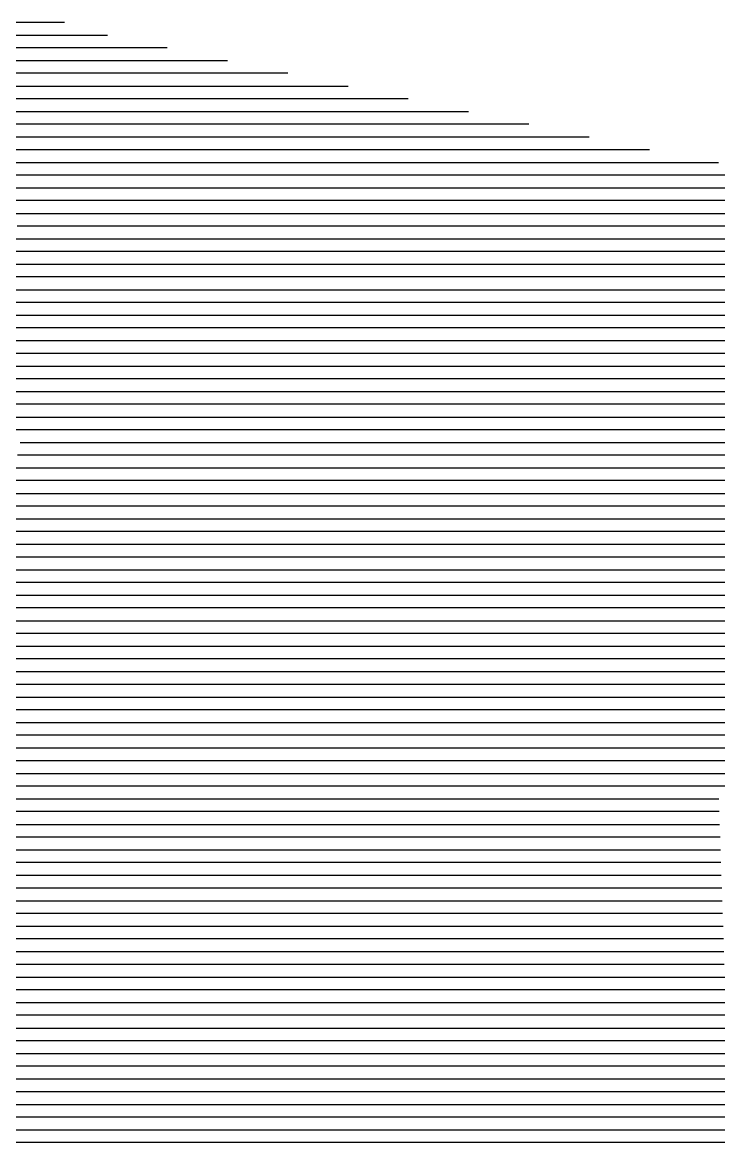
# Model space of a CAD drawing. Header units: metres. Extents: x -7 to 7, y -7 to 7.
# Drawn here: x -1.332 to -0.785, y -5.705 to -4.825 of the extents above; entities that cross this region are included whole.
import ezdxf

# ---------------------------------------------------------------- set-up
doc = ezdxf.new("R2010")
doc.units = ezdxf.units.M

msp = doc.modelspace()

# ---------------------------------------------------------------- linework, layer by layer
for p, q in [((-1.298879, -4.824853, -0.088651), (-1.688244, -4.824853, -0.129371)), ((-1.69071, -4.834853, -0.129329), (-1.265291, -4.834853, -0.08484)), ((-1.268952, -4.844853, -0.084923), (-1.693176, -4.844853, -0.129288)), ((-1.266397, -4.844853, -0.084657), (-1.268952, -4.844853, -0.084923)), ((-1.218357, -4.844853, -0.079553), (-1.266397, -4.844853, -0.084657)), ((-1.695643, -4.854853, -0.129247), (-1.27376, -4.854853, -0.085127)), ((-1.27376, -4.854853, -0.085127), (-1.268571, -4.854853, -0.084586)), ((-1.268571, -4.854853, -0.084586), (-1.171011, -4.854853, -0.074221)), ((-1.278568, -4.864853, -0.08533), (-1.698109, -4.864853, -0.129205)), ((-1.270746, -4.864853, -0.084515), (-1.278568, -4.864853, -0.08533)), ((-1.123666, -4.864853, -0.068888), (-1.270746, -4.864853, -0.084515)), ((-1.700576, -4.874853, -0.129164), (-1.283376, -4.874853, -0.085534)), ((-1.283376, -4.874853, -0.085534), (-1.27292, -4.874853, -0.084444)), ((-1.27292, -4.874853, -0.084444), (-1.07632, -4.874853, -0.063556)), ((-1.288184, -4.884853, -0.085738), (-1.703042, -4.884853, -0.129123)), ((-1.275094, -4.884853, -0.084373), (-1.288184, -4.884853, -0.085738)), ((-1.028974, -4.884853, -0.058224), (-1.275094, -4.884853, -0.084373)), ((-1.705508, -4.894853, -0.129081), (-1.292992, -4.894853, -0.085941)), ((-1.292992, -4.894853, -0.085941), (-1.277268, -4.894853, -0.084302)), ((-1.277268, -4.894853, -0.084302), (-0.981629, -4.894853, -0.052892)), ((-1.2978, -4.904853, -0.086145), (-1.707975, -4.904853, -0.12904)), ((-1.279443, -4.904853, -0.084231), (-1.2978, -4.904853, -0.086145)), ((-0.934283, -4.904853, -0.047559), (-1.279443, -4.904853, -0.084231)), ((-1.710441, -4.914853, -0.128999), (-1.302608, -4.914853, -0.086348)), ((-1.302608, -4.914853, -0.086348), (-1.281617, -4.914853, -0.08416)), ((-1.281617, -4.914853, -0.08416), (-0.886938, -4.914853, -0.042227)), ((-1.307415, -4.924853, -0.086552), (-1.712908, -4.924853, -0.128958)), ((-1.283791, -4.924853, -0.084089), (-1.307415, -4.924853, -0.086552)), ((-0.839592, -4.924853, -0.036895), (-1.283791, -4.924853, -0.084089)), ((-1.715374, -4.934853, -0.128916), (-1.312223, -4.934853, -0.086755)), ((-1.312223, -4.934853, -0.086755), (-1.285965, -4.934853, -0.084018)), ((-1.285965, -4.934853, -0.084018), (-0.803224, -4.934853, -0.032729)), ((-0.803224, -4.934853, -0.032729), (-0.802686, -4.934853, -0.032672)), ((-0.802686, -4.934853, -0.032672), (-0.802146, -4.934853, -0.032613)), ((-0.802146, -4.934853, -0.032613), (-0.785343, -4.934853, -0.030798)), ((-1.317031, -4.944853, -0.086959), (-1.71784, -4.944853, -0.128875)), ((-1.28814, -4.944853, -0.083947), (-1.317031, -4.944853, -0.086959)), ((-0.808002, -4.944853, -0.032935), (-1.28814, -4.944853, -0.083947)), ((-0.80491, -4.944853, -0.032606), (-0.808002, -4.944853, -0.032935)), ((-0.801806, -4.944853, -0.03227), (-0.80491, -4.944853, -0.032606)), ((-0.705217, -4.944853, -0.021837), (-0.801806, -4.944853, -0.03227)), ((-1.720307, -4.954853, -0.128834), (-1.321839, -4.954853, -0.087163)), ((-1.321839, -4.954853, -0.087163), (-1.290314, -4.954853, -0.083876)), ((-1.290314, -4.954853, -0.083876), (-0.812781, -4.954853, -0.03314)), ((-0.812781, -4.954853, -0.03314), (-0.807134, -4.954853, -0.032541)), ((-0.807134, -4.954853, -0.032541), (-0.801466, -4.954853, -0.031926)), ((-0.801466, -4.954853, -0.031926), (-0.62509, -4.954853, -0.012875)), ((-1.326647, -4.964853, -0.087366), (-1.722773, -4.964853, -0.128792)), ((-1.292488, -4.964853, -0.083805), (-1.326647, -4.964853, -0.087366)), ((-0.817559, -4.964853, -0.033346), (-1.292488, -4.964853, -0.083805)), ((-0.809358, -4.964853, -0.032475), (-0.817559, -4.964853, -0.033346)), ((-0.801127, -4.964853, -0.031583), (-0.809358, -4.964853, -0.032475)), ((-0.544964, -4.964853, -0.003914), (-0.801127, -4.964853, -0.031583)), ((-1.72524, -4.974853, -0.128751), (-1.331455, -4.974853, -0.08757)), ((-1.331455, -4.974853, -0.08757), (-1.294662, -4.974853, -0.083734)), ((-1.294662, -4.974853, -0.083734), (-0.822338, -4.974853, -0.033552)), ((-0.822338, -4.974853, -0.033552), (-0.811582, -4.974853, -0.032409)), ((-0.811582, -4.974853, -0.032409), (-0.800787, -4.974853, -0.031239)), ((-0.800787, -4.974853, -0.031239), (-0.464838, -4.974853, 0.005048)), ((-1.296837, -4.984853, -0.083663), (-1.336263, -4.984853, -0.087773)), ((-0.827117, -4.984853, -0.033758), (-1.296837, -4.984853, -0.083663)), ((-0.813806, -4.984853, -0.032344), (-0.827117, -4.984853, -0.033758)), ((-0.800447, -4.984853, -0.030896), (-0.813806, -4.984853, -0.032344)), ((-0.384712, -4.984853, 0.014009), (-0.800447, -4.984853, -0.030896)), ((-1.341071, -4.994853, -0.087977), (-1.299011, -4.994853, -0.083592)), ((-1.299011, -4.994853, -0.083592), (-0.831895, -4.994853, -0.033963)), ((-0.831895, -4.994853, -0.033963), (-0.81603, -4.994853, -0.032278)), ((-0.81603, -4.994853, -0.032278), (-0.800108, -4.994853, -0.030553)), ((-0.800108, -4.994853, -0.030553), (-0.347698, -4.994853, 0.018314)), ((-1.301185, -5.004853, -0.083521), (-1.345879, -5.004853, -0.088181)), ((-0.836674, -5.004853, -0.034169), (-1.301185, -5.004853, -0.083521)), ((-0.818254, -5.004853, -0.032212), (-0.836674, -5.004853, -0.034169)), ((-0.799768, -5.004853, -0.030209), (-0.818254, -5.004853, -0.032212)), ((-0.349664, -5.004853, 0.018408), (-0.799768, -5.004853, -0.030209)), ((-1.350687, -5.014853, -0.088384), (-1.303359, -5.014853, -0.08345)), ((-1.303359, -5.014853, -0.08345), (-0.841452, -5.014853, -0.034375)), ((-0.841452, -5.014853, -0.034375), (-0.820478, -5.014853, -0.032147)), ((-0.820478, -5.014853, -0.032147), (-0.799428, -5.014853, -0.029866)), ((-0.799428, -5.014853, -0.029866), (-0.351629, -5.014853, 0.018503)), ((-1.305534, -5.024853, -0.083379), (-1.355495, -5.024853, -0.088588)), ((-0.846231, -5.024853, -0.03458), (-1.305534, -5.024853, -0.083379)), ((-0.822703, -5.024853, -0.032081), (-0.846231, -5.024853, -0.03458)), ((-0.799088, -5.024853, -0.029522), (-0.822703, -5.024853, -0.032081)), ((-0.353594, -5.024853, 0.018597), (-0.799088, -5.024853, -0.029522)), ((-1.360302, -5.034853, -0.088791), (-1.307708, -5.034853, -0.083308)), ((-1.307708, -5.034853, -0.083308), (-0.851009, -5.034853, -0.034786)), ((-0.851009, -5.034853, -0.034786), (-0.824927, -5.034853, -0.032015)), ((-0.824927, -5.034853, -0.032015), (-0.798749, -5.034853, -0.029179)), ((-0.798749, -5.034853, -0.029179), (-0.35556, -5.034853, 0.018692)), ((-1.309882, -5.044853, -0.083237), (-1.36511, -5.044853, -0.088995)), ((-0.855788, -5.044853, -0.034992), (-1.309882, -5.044853, -0.083237)), ((-0.827151, -5.044853, -0.03195), (-0.855788, -5.044853, -0.034992)), ((-0.798409, -5.044853, -0.028835), (-0.827151, -5.044853, -0.03195)), ((-0.357525, -5.044853, 0.018786), (-0.798409, -5.044853, -0.028835)), ((-1.369918, -5.054853, -0.089198), (-1.312056, -5.054853, -0.083166)), ((-1.312056, -5.054853, -0.083166), (-0.860566, -5.054853, -0.035197)), ((-0.860566, -5.054853, -0.035197), (-0.829375, -5.054853, -0.031884)), ((-0.829375, -5.054853, -0.031884), (-0.798069, -5.054853, -0.028492)), ((-0.798069, -5.054853, -0.028492), (-0.35949, -5.054853, 0.018881)), ((-1.314231, -5.064853, -0.083095), (-1.374726, -5.064853, -0.089402)), ((-0.865345, -5.064853, -0.035403), (-1.314231, -5.064853, -0.083095)), ((-0.831599, -5.064853, -0.031818), (-0.865345, -5.064853, -0.035403)), ((-0.797729, -5.064853, -0.028148), (-0.831599, -5.064853, -0.031818)), ((-0.361455, -5.064853, 0.018976), (-0.797729, -5.064853, -0.028148)), ((-1.379534, -5.074853, -0.089606), (-1.316405, -5.074853, -0.083024)), ((-1.316405, -5.074853, -0.083024), (-0.870124, -5.074853, -0.035609)), ((-0.870124, -5.074853, -0.035609), (-0.833823, -5.074853, -0.031753)), ((-0.833823, -5.074853, -0.031753), (-0.79739, -5.074853, -0.027805)), ((-0.79739, -5.074853, -0.027805), (-0.363421, -5.074853, 0.01907)), ((-1.318579, -5.084853, -0.082953), (-1.384342, -5.084853, -0.089809)), ((-0.874902, -5.084853, -0.035814), (-1.318579, -5.084853, -0.082953)), ((-0.836047, -5.084853, -0.031687), (-0.874902, -5.084853, -0.035814)), ((-0.79705, -5.084853, -0.027461), (-0.836047, -5.084853, -0.031687)), ((-0.365386, -5.084853, 0.019165), (-0.79705, -5.084853, -0.027461)), ((-1.38915, -5.094853, -0.090013), (-1.320753, -5.094853, -0.082882)), ((-1.320753, -5.094853, -0.082882), (-0.879681, -5.094853, -0.03602)), ((-0.879681, -5.094853, -0.03602), (-0.838271, -5.094853, -0.031621)), ((-0.838271, -5.094853, -0.031621), (-0.79671, -5.094853, -0.027118)), ((-0.79671, -5.094853, -0.027118), (-0.367351, -5.094853, 0.019259)), ((-1.322928, -5.104853, -0.082811), (-1.393958, -5.104853, -0.090216)), ((-0.884459, -5.104853, -0.036226), (-1.322928, -5.104853, -0.082811)), ((-0.840495, -5.104853, -0.031556), (-0.884459, -5.104853, -0.036226)), ((-0.79637, -5.104853, -0.026774), (-0.840495, -5.104853, -0.031556)), ((-0.369317, -5.104853, 0.019354), (-0.79637, -5.104853, -0.026774)), ((-1.398766, -5.114853, -0.09042), (-1.325102, -5.114853, -0.08274)), ((-1.325102, -5.114853, -0.08274), (-0.889238, -5.114853, -0.036431)), ((-0.889238, -5.114853, -0.036431), (-0.842719, -5.114853, -0.03149)), ((-0.842719, -5.114853, -0.03149), (-0.796031, -5.114853, -0.026431)), ((-0.796031, -5.114853, -0.026431), (-0.371282, -5.114853, 0.019448)), ((-1.327276, -5.124853, -0.082669), (-1.403574, -5.124853, -0.090623)), ((-0.894016, -5.124853, -0.036637), (-1.327276, -5.124853, -0.082669)), ((-0.844943, -5.124853, -0.031424), (-0.894016, -5.124853, -0.036637)), ((-0.795691, -5.124853, -0.026087), (-0.844943, -5.124853, -0.031424)), ((-0.373247, -5.124853, 0.019543), (-0.795691, -5.124853, -0.026087)), ((-1.408382, -5.134853, -0.090827), (-1.32945, -5.134853, -0.082598)), ((-1.32945, -5.134853, -0.082598), (-0.898795, -5.134853, -0.036843)), ((-0.898795, -5.134853, -0.036843), (-0.847167, -5.134853, -0.031359)), ((-0.847167, -5.134853, -0.031359), (-0.795351, -5.134853, -0.025744)), ((-0.795351, -5.134853, -0.025744), (-0.375212, -5.134853, 0.019637)), ((-1.331625, -5.144853, -0.082527), (-1.41319, -5.144853, -0.091031)), ((-0.903573, -5.144853, -0.037048), (-1.331625, -5.144853, -0.082527)), ((-0.849391, -5.144853, -0.031293), (-0.903573, -5.144853, -0.037048)), ((-0.795011, -5.144853, -0.0254), (-0.849391, -5.144853, -0.031293)), ((-0.377178, -5.144853, 0.019732), (-0.795011, -5.144853, -0.0254)), ((-1.333799, -5.154853, -0.082456), (-0.908352, -5.154853, -0.037254)), ((-0.908352, -5.154853, -0.037254), (-0.851616, -5.154853, -0.031228)), ((-0.851616, -5.154853, -0.031228), (-0.794672, -5.154853, -0.025057)), ((-0.794672, -5.154853, -0.025057), (-0.379143, -5.154853, 0.019826)), ((-0.91313, -5.164853, -0.03746), (-1.335973, -5.164853, -0.082385)), ((-0.85384, -5.164853, -0.031162), (-0.91313, -5.164853, -0.03746)), ((-0.794332, -5.164853, -0.024713), (-0.85384, -5.164853, -0.031162)), ((-0.381108, -5.164853, 0.019921), (-0.794332, -5.164853, -0.024713)), ((-1.338147, -5.174853, -0.082314), (-0.917909, -5.174853, -0.037666)), ((-0.917909, -5.174853, -0.037666), (-0.856064, -5.174853, -0.031096)), ((-0.856064, -5.174853, -0.031096), (-0.793992, -5.174853, -0.02437)), ((-0.793992, -5.174853, -0.02437), (-0.383074, -5.174853, 0.020015)), ((-0.922688, -5.184853, -0.037871), (-1.340322, -5.184853, -0.082243)), ((-0.858288, -5.184853, -0.031031), (-0.922688, -5.184853, -0.037871)), ((-0.793653, -5.184853, -0.024026), (-0.858288, -5.184853, -0.031031)), ((-0.385039, -5.184853, 0.02011), (-0.793653, -5.184853, -0.024026)), ((-1.342496, -5.194853, -0.082172), (-0.927466, -5.194853, -0.038077)), ((-0.927466, -5.194853, -0.038077), (-0.860512, -5.194853, -0.030965)), ((-0.860512, -5.194853, -0.030965), (-0.793313, -5.194853, -0.023683)), ((-0.793313, -5.194853, -0.023683), (-0.387004, -5.194853, 0.020204)), ((-0.932245, -5.204853, -0.038283), (-1.34467, -5.204853, -0.082101)), ((-0.862736, -5.204853, -0.030899), (-0.932245, -5.204853, -0.038283)), ((-0.792973, -5.204853, -0.023339), (-0.862736, -5.204853, -0.030899)), ((-0.388969, -5.204853, 0.020299), (-0.792973, -5.204853, -0.023339)), ((-1.346844, -5.214853, -0.08203), (-0.937023, -5.214853, -0.038488)), ((-0.937023, -5.214853, -0.038488), (-0.86496, -5.214853, -0.030834)), ((-0.86496, -5.214853, -0.030834), (-0.792633, -5.214853, -0.022996)), ((-0.792633, -5.214853, -0.022996), (-0.390935, -5.214853, 0.020393)), ((-0.941802, -5.224853, -0.038694), (-1.349018, -5.224853, -0.081959)), ((-0.867184, -5.224853, -0.030768), (-0.941802, -5.224853, -0.038694)), ((-0.792294, -5.224853, -0.022652), (-0.867184, -5.224853, -0.030768)), ((-0.3929, -5.224853, 0.020488), (-0.792294, -5.224853, -0.022652)), ((-1.351193, -5.234853, -0.081888), (-0.94658, -5.234853, -0.0389)), ((-0.94658, -5.234853, -0.0389), (-0.869408, -5.234853, -0.030702)), ((-0.869408, -5.234853, -0.030702), (-0.791954, -5.234853, -0.022309)), ((-0.791954, -5.234853, -0.022309), (-0.394865, -5.234853, 0.020582)), ((-0.951359, -5.244853, -0.039105), (-1.353367, -5.244853, -0.081817)), ((-0.871632, -5.244853, -0.030637), (-0.951359, -5.244853, -0.039105)), ((-0.791614, -5.244853, -0.021965), (-0.871632, -5.244853, -0.030637)), ((-0.396831, -5.244853, 0.020677), (-0.791614, -5.244853, -0.021965)), ((-1.355541, -5.254853, -0.081746), (-0.956137, -5.254853, -0.039311)), ((-0.956137, -5.254853, -0.039311), (-0.873856, -5.254853, -0.030571)), ((-0.873856, -5.254853, -0.030571), (-0.791274, -5.254853, -0.021622)), ((-0.791274, -5.254853, -0.021622), (-0.398796, -5.254853, 0.020771)), ((-0.960916, -5.264853, -0.039517), (-1.357715, -5.264853, -0.081675)), ((-0.87608, -5.264853, -0.030505), (-0.960916, -5.264853, -0.039517)), ((-0.790935, -5.264853, -0.021278), (-0.87608, -5.264853, -0.030505)), ((-0.400761, -5.264853, 0.020866), (-0.790935, -5.264853, -0.021278)), ((-1.35989, -5.274853, -0.081604), (-0.965694, -5.274853, -0.039722)), ((-0.965694, -5.274853, -0.039722), (-0.878304, -5.274853, -0.03044)), ((-0.878304, -5.274853, -0.03044), (-0.790595, -5.274853, -0.020935)), ((-0.790595, -5.274853, -0.020935), (-0.402726, -5.274853, 0.02096)), ((-0.970473, -5.284853, -0.039928), (-1.362064, -5.284853, -0.081533)), ((-0.880529, -5.284853, -0.030374), (-0.970473, -5.284853, -0.039928)), ((-0.790255, -5.284853, -0.020591), (-0.880529, -5.284853, -0.030374)), ((-0.404692, -5.284853, 0.021055), (-0.790255, -5.284853, -0.020591)), ((-1.364238, -5.294853, -0.081462), (-0.975252, -5.294853, -0.040134)), ((-0.975252, -5.294853, -0.040134), (-0.882753, -5.294853, -0.030308)), ((-0.882753, -5.294853, -0.030308), (-0.789915, -5.294853, -0.020248)), ((-0.789915, -5.294853, -0.020248), (-0.406657, -5.294853, 0.021149)), ((-0.98003, -5.304853, -0.040339), (-1.366412, -5.304853, -0.081391)), ((-0.884977, -5.304853, -0.030243), (-0.98003, -5.304853, -0.040339)), ((-0.789576, -5.304853, -0.019904), (-0.884977, -5.304853, -0.030243)), ((-0.408622, -5.304853, 0.021244), (-0.789576, -5.304853, -0.019904)), ((-1.368587, -5.314853, -0.08132), (-0.984809, -5.314853, -0.040545)), ((-0.984809, -5.314853, -0.040545), (-0.887201, -5.314853, -0.030177)), ((-0.887201, -5.314853, -0.030177), (-0.789236, -5.314853, -0.019561)), ((-0.789236, -5.314853, -0.019561), (-0.410588, -5.314853, 0.021338)), ((-0.989587, -5.324853, -0.040751), (-1.370761, -5.324853, -0.081249)), ((-0.889425, -5.324853, -0.030111), (-0.989587, -5.324853, -0.040751)), ((-0.788896, -5.324853, -0.019217), (-0.889425, -5.324853, -0.030111)), ((-0.412553, -5.324853, 0.021433), (-0.788896, -5.324853, -0.019217)), ((-1.372935, -5.334853, -0.081178), (-0.994366, -5.334853, -0.040957)), ((-0.994366, -5.334853, -0.040957), (-0.891649, -5.334853, -0.030046)), ((-0.891649, -5.334853, -0.030046), (-0.788556, -5.334853, -0.018874)), ((-0.788556, -5.334853, -0.018874), (-0.414518, -5.334853, 0.021527)), ((-0.999144, -5.344853, -0.041162), (-1.375109, -5.344853, -0.081107)), ((-0.893873, -5.344853, -0.02998), (-0.999144, -5.344853, -0.041162)), ((-0.788217, -5.344853, -0.018531), (-0.893873, -5.344853, -0.02998)), ((-0.416483, -5.344853, 0.021622), (-0.788217, -5.344853, -0.018531)), ((-1.377284, -5.354853, -0.081036), (-1.003923, -5.354853, -0.041368)), ((-1.003923, -5.354853, -0.041368), (-0.896097, -5.354853, -0.029914)), ((-0.896097, -5.354853, -0.029914), (-0.787877, -5.354853, -0.018187)), ((-0.787877, -5.354853, -0.018187), (-0.418449, -5.354853, 0.021716)), ((-1.008701, -5.364853, -0.041574), (-1.379458, -5.364853, -0.080965)), ((-0.898321, -5.364853, -0.029849), (-1.008701, -5.364853, -0.041574)), ((-0.787537, -5.364853, -0.017844), (-0.898321, -5.364853, -0.029849)), ((-0.420414, -5.364853, 0.021811), (-0.787537, -5.364853, -0.017844)), ((-1.381632, -5.374853, -0.080894), (-1.01348, -5.374853, -0.041779)), ((-1.01348, -5.374853, -0.041779), (-0.900545, -5.374853, -0.029783)), ((-0.900545, -5.374853, -0.029783), (-0.787198, -5.374853, -0.0175)), ((-0.787198, -5.374853, -0.0175), (-0.422379, -5.374853, 0.021905)), ((-1.018258, -5.384853, -0.041985), (-1.383806, -5.384853, -0.080823)), ((-0.902769, -5.384853, -0.029717), (-1.018258, -5.384853, -0.041985)), ((-0.786858, -5.384853, -0.017157), (-0.902769, -5.384853, -0.029717)), ((-0.424345, -5.384853, 0.022), (-0.786858, -5.384853, -0.017157)), ((-1.385981, -5.394853, -0.080752), (-1.023037, -5.394853, -0.042191)), ((-1.023037, -5.394853, -0.042191), (-0.904993, -5.394853, -0.029652)), ((-0.904993, -5.394853, -0.029652), (-0.786518, -5.394853, -0.016813)), ((-0.786518, -5.394853, -0.016813), (-0.42631, -5.394853, 0.022094)), ((-1.027816, -5.404853, -0.042396), (-1.388155, -5.404853, -0.080681)), ((-0.907217, -5.404853, -0.029586), (-1.027816, -5.404853, -0.042396)), ((-0.786178, -5.404853, -0.01647), (-0.907217, -5.404853, -0.029586)), ((-0.428275, -5.404853, 0.022189), (-0.786178, -5.404853, -0.01647)), ((-1.390329, -5.414853, -0.08061), (-1.032594, -5.414853, -0.042602)), ((-1.032594, -5.414853, -0.042602), (-0.909442, -5.414853, -0.02952)), ((-0.909442, -5.414853, -0.02952), (-0.785839, -5.414853, -0.016126)), ((-0.785839, -5.414853, -0.016126), (-0.43024, -5.414853, 0.022283)), ((-1.037373, -5.424853, -0.042808), (-1.392503, -5.424853, -0.080538)), ((-0.911666, -5.424853, -0.029455), (-1.037373, -5.424853, -0.042808)), ((-0.785499, -5.424853, -0.015783), (-0.911666, -5.424853, -0.029455)), ((-0.432206, -5.424853, 0.022378), (-0.785499, -5.424853, -0.015783)), ((-1.394678, -5.434853, -0.080467), (-1.042151, -5.434853, -0.043013)), ((-1.042151, -5.434853, -0.043013), (-0.91389, -5.434853, -0.029389)), ((-0.91389, -5.434853, -0.029389), (-0.785159, -5.434853, -0.015439)), ((-1.04693, -5.444853, -0.043219), (-1.396852, -5.444853, -0.080396)), ((-0.916114, -5.444853, -0.029324), (-1.04693, -5.444853, -0.043219)), ((-0.784819, -5.444853, -0.015096), (-0.916114, -5.444853, -0.029324)), ((-1.399026, -5.454853, -0.080325), (-1.051708, -5.454853, -0.043425)), ((-1.051708, -5.454853, -0.043425), (-0.918338, -5.454853, -0.029258)), ((-0.918338, -5.454853, -0.029258), (-0.78448, -5.454853, -0.014752)), ((-1.056487, -5.464853, -0.04363), (-1.4012, -5.464853, -0.080254)), ((-0.920562, -5.464853, -0.029192), (-1.056487, -5.464853, -0.04363)), ((-0.78414, -5.464853, -0.014409), (-0.920562, -5.464853, -0.029192)), ((-1.403375, -5.474853, -0.080183), (-1.061265, -5.474853, -0.043836)), ((-1.061265, -5.474853, -0.043836), (-0.922786, -5.474853, -0.029127)), ((-0.922786, -5.474853, -0.029127), (-0.7838, -5.474853, -0.014065)), ((-1.066044, -5.484853, -0.044042), (-1.405549, -5.484853, -0.080112)), ((-0.92501, -5.484853, -0.029061), (-1.066044, -5.484853, -0.044042)), ((-0.78346, -5.484853, -0.013722), (-0.92501, -5.484853, -0.029061)), ((-1.407723, -5.494853, -0.080041), (-1.070823, -5.494853, -0.044247)), ((-1.070823, -5.494853, -0.044247), (-0.927234, -5.494853, -0.028995)), ((-0.927234, -5.494853, -0.028995), (-0.783121, -5.494853, -0.013378)), ((-1.075601, -5.504853, -0.044453), (-1.409897, -5.504853, -0.07997)), ((-0.929458, -5.504853, -0.02893), (-1.075601, -5.504853, -0.044453)), ((-0.782781, -5.504853, -0.013035), (-0.929458, -5.504853, -0.02893)), ((-1.412072, -5.514853, -0.079899), (-1.08038, -5.514853, -0.044659)), ((-1.08038, -5.514853, -0.044659), (-0.931682, -5.514853, -0.028864)), ((-0.931682, -5.514853, -0.028864), (-0.782441, -5.514853, -0.012691)), ((-1.085158, -5.524853, -0.044865), (-1.414246, -5.524853, -0.079828)), ((-0.933906, -5.524853, -0.028798), (-1.085158, -5.524853, -0.044865)), ((-0.782101, -5.524853, -0.012348), (-0.933906, -5.524853, -0.028798)), ((-1.41642, -5.534853, -0.079757), (-1.089937, -5.534853, -0.04507)), ((-1.089937, -5.534853, -0.04507), (-0.93613, -5.534853, -0.028733)), ((-0.93613, -5.534853, -0.028733), (-0.781762, -5.534853, -0.012004)), ((-1.094715, -5.544853, -0.045276), (-1.418594, -5.544853, -0.079686)), ((-0.938355, -5.544853, -0.028667), (-1.094715, -5.544853, -0.045276)), ((-0.781422, -5.544853, -0.011661), (-0.938355, -5.544853, -0.028667)), ((-1.420769, -5.554853, -0.079615), (-1.099494, -5.554853, -0.045482)), ((-1.099494, -5.554853, -0.045482), (-0.940579, -5.554853, -0.028601)), ((-0.940579, -5.554853, -0.028601), (-0.781082, -5.554853, -0.011317)), ((-1.104272, -5.564853, -0.045687), (-1.422943, -5.564853, -0.079544)), ((-0.942803, -5.564853, -0.028536), (-1.104272, -5.564853, -0.045687)), ((-0.780743, -5.564853, -0.010974), (-0.942803, -5.564853, -0.028536)), ((-1.425117, -5.574853, -0.079473), (-1.109051, -5.574853, -0.045893)), ((-1.109051, -5.574853, -0.045893), (-0.945027, -5.574853, -0.02847)), ((-0.945027, -5.574853, -0.02847), (-0.780403, -5.574853, -0.01063)), ((-1.113829, -5.584853, -0.046099), (-1.427291, -5.584853, -0.079402)), ((-0.947251, -5.584853, -0.028404), (-1.113829, -5.584853, -0.046099)), ((-0.780063, -5.584853, -0.010287), (-0.947251, -5.584853, -0.028404)), ((-1.429465, -5.594853, -0.079331), (-1.118608, -5.594853, -0.046304)), ((-1.118608, -5.594853, -0.046304), (-0.949475, -5.594853, -0.028339)), ((-0.949475, -5.594853, -0.028339), (-0.779723, -5.594853, -0.009943)), ((-1.123387, -5.604853, -0.04651), (-1.43164, -5.604853, -0.07926)), ((-0.951699, -5.604853, -0.028273), (-1.123387, -5.604853, -0.04651)), ((-0.779384, -5.604853, -0.0096), (-0.951699, -5.604853, -0.028273)), ((-1.433814, -5.614853, -0.079189), (-1.128165, -5.614853, -0.046716)), ((-1.128165, -5.614853, -0.046716), (-0.953923, -5.614853, -0.028207)), ((-0.953923, -5.614853, -0.028207), (-0.779044, -5.614853, -0.009256)), ((-1.132944, -5.624853, -0.046921), (-1.435988, -5.624853, -0.079118)), ((-0.956147, -5.624853, -0.028142), (-1.132944, -5.624853, -0.046921)), ((-0.778704, -5.624853, -0.008913), (-0.956147, -5.624853, -0.028142)), ((-1.438162, -5.634853, -0.079047), (-1.137722, -5.634853, -0.047127)), ((-1.137722, -5.634853, -0.047127), (-0.958371, -5.634853, -0.028076)), ((-0.958371, -5.634853, -0.028076), (-0.778364, -5.634853, -0.008569)), ((-1.142501, -5.644853, -0.047333), (-1.440337, -5.644853, -0.078976)), ((-0.960595, -5.644853, -0.02801), (-1.142501, -5.644853, -0.047333)), ((-0.778025, -5.644853, -0.008226), (-0.960595, -5.644853, -0.02801)), ((-1.442511, -5.654853, -0.078905), (-1.147279, -5.654853, -0.047538)), ((-1.147279, -5.654853, -0.047538), (-0.962819, -5.654853, -0.027945)), ((-0.962819, -5.654853, -0.027945), (-0.777685, -5.654853, -0.007882)), ((-1.152058, -5.664853, -0.047744), (-1.444685, -5.664853, -0.078834)), ((-0.965043, -5.664853, -0.027879), (-1.152058, -5.664853, -0.047744)), ((-0.777345, -5.664853, -0.007539), (-0.965043, -5.664853, -0.027879)), ((-1.446859, -5.674853, -0.078763), (-1.156836, -5.674853, -0.04795)), ((-1.156836, -5.674853, -0.04795), (-0.967268, -5.674853, -0.027813)), ((-0.967268, -5.674853, -0.027813), (-0.777005, -5.674853, -0.007195)), ((-1.161615, -5.684853, -0.048156), (-1.449034, -5.684853, -0.078692)), ((-0.969492, -5.684853, -0.027748), (-1.161615, -5.684853, -0.048156)), ((-0.776666, -5.684853, -0.006852), (-0.969492, -5.684853, -0.027748)), ((-1.451208, -5.694853, -0.078621), (-1.166393, -5.694853, -0.048361)), ((-1.166393, -5.694853, -0.048361), (-0.971716, -5.694853, -0.027682)), ((-0.971716, -5.694853, -0.027682), (-0.776326, -5.694853, -0.006509)), ((-1.171172, -5.704853, -0.048567), (-1.453382, -5.704853, -0.07855)), ((-0.97394, -5.704853, -0.027617), (-1.171172, -5.704853, -0.048567)), ((-0.775986, -5.704853, -0.006165), (-0.97394, -5.704853, -0.027617))]:
    msp.add_line(p, q)

doc.saveas('drawing.dxf')
